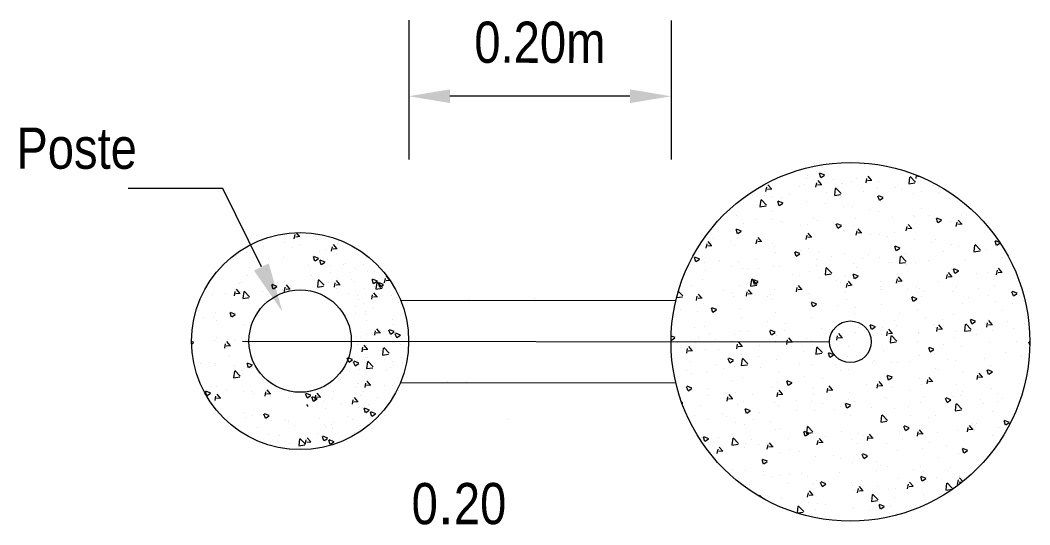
# Model space of a CAD drawing. Header units: millimetres. Extents: x 1804 to 3757, y 2643 to 7323.
# Drawn here: x 2723.9 to 2778.7, y 2768.7 to 2796.1 of the extents above; entities that cross this region are included whole.
import ezdxf

# ---------------------------------------------------------------- set-up
doc = ezdxf.new("R2010")
doc.units = ezdxf.units.MM
doc.layers.add('01', color=5, linetype='Continuous', lineweight=15)
doc.layers.add('32', color=32, linetype='Continuous')
doc.layers.add('R_ACOMETIDA', color=1, linetype='Continuous')
doc.styles.add('Cajetin', font='swissc.ttf')

msp = doc.modelspace()

# ---------------------------------------------------------------- linework, layer by layer
at = {"lineweight": 15}
for p, q in [((2744.961, 2796.092), (2744.952, 2788.523)), ((2759.199, 2796.075), (2759.19, 2788.523)), ((2756.96, 2791.964), (2747.191, 2791.964)), ((2734.871, 2786.956), (2729.737, 2786.962)), ((2736.959, 2782.696), (2734.871, 2786.956)), ((2744.514, 2780.9), (2759.453, 2780.882)), ((2744.509, 2776.431), (2759.448, 2776.413))]:
    msp.add_line(p, q, dxfattribs=at)
for points in [[(2750.69, 2785.445, 0, 0, 0), (2750.69, 2785.445, 0, 0, 0), (2750.693, 2782.976, 1.144, 0, 0), (2750.696, 2780.878, 0, 0, 0)], [(2743.361, 2771.421, 0, 0, 0), (2750.707, 2771.429, 0, 0, 0), (2750.704, 2773.898, 1.144, 0, 0), (2750.701, 2775.996, 0, 0, 0)]]:
    msp.add_lwpolyline(points, format="xyseb", dxfattribs=at)
for centre, radius in [((2739.063, 2778.672), 2.777), ((2768.924, 2778.636), 1.132)]:
    msp.add_circle(centre, radius, dxfattribs=at)
at = {"color": 8, "lineweight": 15}
for points in [[(2747.19, 2792.339), (2747.191, 2791.594), (2744.956, 2791.964)], [(2756.961, 2792.336), (2756.96, 2791.591), (2759.195, 2791.961)]]:
    msp.add_solid(points, dxfattribs=at)
at = {"color": 6, "lineweight": 15}
msp.add_solid([(2736.555, 2782.506), (2737.363, 2782.886), (2738.099, 2780.27)], dxfattribs=at)
at = {"layer": '01', "lineweight": 15}
for centre, radius in [((2768.924, 2778.636), 9.734), ((2739.063, 2778.672), 5.888)]:
    msp.add_circle(centre, radius, dxfattribs=at)
at = {"layer": '32', "lineweight": 15}
msp.add_line((2735.94, 2778.676), (2767.793, 2778.638), dxfattribs=at)
at = {"layer": 'R_ACOMETIDA', "lineweight": 15}
for p, q in [((2770.351, 2788.228), (2770.351, 2788.228)), ((2766.594, 2787.636), (2766.594, 2787.636)), ((2767.059, 2787.868), (2767.059, 2787.868)), ((2767.318, 2787.54), (2767.242, 2787.769)), ((2767.529, 2787.688), (2767.264, 2787.79)), ((2767.518, 2787.661), (2767.33, 2787.534)), ((2770.062, 2787.402), (2769.88, 2787.619)), ((2772.452, 2787.299), (2772.158, 2787.607)), ((2772.484, 2787.5), (2772.518, 2787.683)), ((2772.682, 2787.616), (2772.567, 2787.606)), ((2764.388, 2787.064), (2764.388, 2787.064)), ((2764.634, 2786.933), (2764.451, 2787.151)), ((2766.152, 2787.038), (2766.152, 2787.038)), ((2766.408, 2787.147), (2766.408, 2787.147)), ((2766.52, 2787.499), (2766.52, 2787.499)), ((2767.056, 2787.032), (2767.1, 2787.269)), ((2767.365, 2787.157), (2767.139, 2787.138)), ((2767.348, 2787.167), (2767.166, 2787.385)), ((2768.027, 2787.445), (2768.027, 2787.445)), ((2768.428, 2787.229), (2768.428, 2787.229)), ((2768.484, 2787.213), (2768.484, 2787.213)), ((2768.974, 2787.319), (2768.974, 2787.319)), ((2769.266, 2787.486), (2769.266, 2787.486)), ((2769.77, 2787.266), (2769.814, 2787.503)), ((2770.079, 2787.391), (2769.853, 2787.372)), ((2770.448, 2787.312), (2770.448, 2787.312)), ((2771.472, 2787.105), (2771.472, 2787.105)), ((2772.427, 2787.24), (2772.091, 2787.188)), ((2772.11, 2787.219), (2772.152, 2787.578)), ((2772.468, 2787.395), (2772.468, 2787.395)), ((2763.59, 2786.556), (2763.59, 2786.556)), ((2764.252, 2786.585), (2764.252, 2786.585)), ((2764.342, 2786.798), (2764.386, 2787.035)), ((2764.651, 2786.923), (2764.425, 2786.903)), ((2764.622, 2786.508), (2764.622, 2786.508)), ((2765.61, 2786.639), (2765.61, 2786.639)), ((2767.63, 2786.722), (2767.63, 2786.722)), ((2768.388, 2786.619), (2768.052, 2786.567)), ((2768.071, 2786.597), (2768.113, 2786.957)), ((2768.414, 2786.678), (2768.119, 2786.985)), ((2768.358, 2786.657), (2768.358, 2786.657)), ((2769.65, 2786.805), (2769.65, 2786.805)), ((2770.395, 2786.969), (2770.395, 2786.969)), ((2770.496, 2786.316), (2770.419, 2786.545)), ((2770.707, 2786.464), (2770.442, 2786.566)), ((2771.363, 2787.002), (2771.363, 2787.002)), ((2771.67, 2786.888), (2771.67, 2786.888)), ((2772.338, 2786.7), (2772.338, 2786.7)), ((2772.796, 2786.811), (2772.796, 2786.811)), ((2773.678, 2786.723), (2773.678, 2786.723)), ((2773.689, 2786.971), (2773.689, 2786.971)), ((2773.743, 2786.686), (2773.743, 2786.686)), ((2764.35, 2785.997), (2764.013, 2785.945)), ((2764.032, 2785.976), (2764.075, 2786.335)), ((2764.375, 2786.056), (2764.081, 2786.364)), ((2765.058, 2786.02), (2764.982, 2786.248)), ((2765.269, 2786.167), (2765.004, 2786.27)), ((2765.258, 2786.141), (2765.069, 2786.014)), ((2765.199, 2786.459), (2765.199, 2786.459)), ((2766.564, 2786.24), (2766.564, 2786.24)), ((2767.588, 2786.142), (2767.588, 2786.142)), ((2768.529, 2785.954), (2768.529, 2785.954)), ((2769.02, 2785.952), (2769.02, 2785.952)), ((2770.696, 2786.437), (2770.507, 2786.31)), ((2770.564, 2786.275), (2770.564, 2786.275)), ((2774.302, 2786.414), (2774.302, 2786.414)), ((2762.756, 2785.493), (2762.756, 2785.493)), ((2764.705, 2785.716), (2764.705, 2785.716)), ((2769.968, 2785.826), (2769.968, 2785.826)), ((2770.44, 2785.709), (2770.44, 2785.709)), ((2772.357, 2785.508), (2772.357, 2785.508)), ((2772.382, 2785.44), (2772.382, 2785.44)), ((2772.77, 2785.894), (2772.77, 2785.894)), ((2773.218, 2785.471), (2773.218, 2785.471)), ((2774.976, 2785.512), (2774.976, 2785.512)), ((2775.238, 2785.554), (2775.238, 2785.554)), ((2763.119, 2785.057), (2763.119, 2785.057)), ((2763.812, 2785.282), (2763.812, 2785.282)), ((2764.666, 2785.249), (2764.666, 2785.249)), ((2765.139, 2785.139), (2765.139, 2785.139)), ((2765.245, 2785.092), (2765.245, 2785.092)), ((2766.192, 2784.966), (2766.192, 2784.966)), ((2766.609, 2784.98), (2766.609, 2784.98)), ((2766.911, 2785.334), (2766.911, 2785.334)), ((2767.159, 2785.222), (2767.159, 2785.222)), ((2768.236, 2784.796), (2768.159, 2785.024)), ((2768.447, 2784.943), (2768.182, 2785.045)), ((2768.435, 2784.916), (2768.247, 2784.79)), ((2769.117, 2784.953), (2769.117, 2784.953)), ((2769.179, 2785.305), (2769.179, 2785.305)), ((2771.198, 2785.388), (2771.198, 2785.388)), ((2771.956, 2784.655), (2772, 2784.892)), ((2772.248, 2784.79), (2772.065, 2785.008)), ((2773.674, 2785.092), (2773.597, 2785.321)), ((2773.885, 2785.24), (2773.62, 2785.342)), ((2773.873, 2785.213), (2773.685, 2785.086)), ((2773.789, 2785.318), (2773.789, 2785.318)), ((2774.347, 2785.154), (2774.347, 2785.154)), ((2774.67, 2784.889), (2774.714, 2785.126)), ((2774.736, 2785.192), (2774.736, 2785.192)), ((2774.979, 2785.014), (2774.753, 2784.995)), ((2774.962, 2785.025), (2774.779, 2785.242)), ((2776.258, 2784.91), (2776.258, 2784.91)), ((2738.099, 2784.446), (2738.099, 2784.446)), ((2738.742, 2784.216), (2738.786, 2784.453)), ((2739.051, 2784.342), (2738.825, 2784.322)), ((2739.034, 2784.352), (2738.862, 2784.557)), ((2762.798, 2784.499), (2762.721, 2784.728)), ((2763.009, 2784.647), (2762.744, 2784.749)), ((2762.997, 2784.62), (2762.809, 2784.493)), ((2764.105, 2784.088), (2763.923, 2784.305)), ((2766.528, 2784.186), (2766.572, 2784.424)), ((2766.837, 2784.312), (2766.611, 2784.292)), ((2766.819, 2784.322), (2766.637, 2784.54)), ((2768.573, 2784.694), (2768.573, 2784.694)), ((2768.581, 2784.649), (2768.581, 2784.649)), ((2769.242, 2784.421), (2769.286, 2784.658)), ((2769.551, 2784.546), (2769.325, 2784.526)), ((2769.533, 2784.556), (2769.351, 2784.774)), ((2770.014, 2784.458), (2770.014, 2784.458)), ((2770.484, 2784.45), (2770.484, 2784.45)), ((2770.961, 2784.332), (2770.961, 2784.332)), ((2771.324, 2784.571), (2771.324, 2784.571)), ((2772.265, 2784.78), (2772.039, 2784.761)), ((2737.076, 2783.808), (2737.076, 2783.808)), ((2738.234, 2784.001), (2738.234, 2784.001)), ((2739.096, 2783.891), (2739.096, 2783.891)), ((2740.01, 2784.202), (2740.01, 2784.202)), ((2740.769, 2783.556), (2740.813, 2783.793)), ((2741.06, 2783.692), (2740.878, 2783.909)), ((2741.116, 2783.973), (2741.116, 2783.973)), ((2741.139, 2784.07), (2741.139, 2784.07)), ((2761.099, 2783.718), (2761.143, 2783.955)), ((2761.409, 2783.843), (2761.182, 2783.824)), ((2761.391, 2783.854), (2761.209, 2784.071)), ((2761.47, 2784.232), (2761.47, 2784.232)), ((2762.417, 2784.106), (2762.417, 2784.106)), ((2762.653, 2783.839), (2762.653, 2783.839)), ((2762.8, 2784.234), (2762.8, 2784.234)), ((2763.814, 2783.952), (2763.858, 2784.189)), ((2764.123, 2784.078), (2763.896, 2784.058)), ((2764.711, 2783.989), (2764.711, 2783.989)), ((2764.806, 2783.789), (2764.806, 2783.789)), ((2771.413, 2783.571), (2771.337, 2783.8)), ((2771.624, 2783.719), (2771.359, 2783.821)), ((2772.427, 2784.181), (2772.427, 2784.181)), ((2773.35, 2784.015), (2773.35, 2784.015)), ((2773.53, 2784.19), (2773.53, 2784.19)), ((2774.391, 2783.895), (2774.391, 2783.895)), ((2774.783, 2783.825), (2774.783, 2783.825)), ((2775.642, 2783.529), (2775.684, 2783.888)), ((2775.984, 2783.609), (2775.69, 2783.917)), ((2775.736, 2783.809), (2775.736, 2783.809)), ((2776.851, 2783.868), (2776.775, 2784.097)), ((2777.028, 2784.029), (2776.797, 2784.118)), ((2777.051, 2783.989), (2776.862, 2783.862)), ((2736.179, 2783.473), (2736.179, 2783.473)), ((2738.659, 2783.739), (2738.659, 2783.739)), ((2739.864, 2783.011), (2739.787, 2783.24)), ((2740.075, 2783.159), (2739.81, 2783.261)), ((2740.092, 2783.548), (2740.092, 2783.548)), ((2740.44, 2783.62), (2740.44, 2783.62)), ((2741.078, 2783.681), (2740.852, 2783.662)), ((2741.039, 2783.422), (2741.039, 2783.422)), ((2742.646, 2783.238), (2742.646, 2783.238)), ((2760.538, 2782.978), (2760.461, 2783.207)), ((2760.748, 2783.126), (2760.484, 2783.228)), ((2760.88, 2783.26), (2760.88, 2783.26)), ((2764.859, 2783.458), (2764.859, 2783.458)), ((2765.873, 2783.205), (2765.873, 2783.205)), ((2765.975, 2783.275), (2765.899, 2783.504)), ((2766.186, 2783.423), (2765.922, 2783.525)), ((2766.175, 2783.396), (2765.987, 2783.269)), ((2766.239, 2783.598), (2766.239, 2783.598)), ((2766.653, 2783.72), (2766.653, 2783.72)), ((2767.186, 2783.472), (2767.186, 2783.472)), ((2767.893, 2783.288), (2767.893, 2783.288)), ((2768.618, 2783.434), (2768.618, 2783.434)), ((2769.913, 2783.371), (2769.913, 2783.371)), ((2771.613, 2783.692), (2771.425, 2783.566)), ((2771.603, 2782.907), (2771.645, 2783.267)), ((2771.946, 2782.988), (2771.651, 2783.295)), ((2771.933, 2783.454), (2771.933, 2783.454)), ((2773.953, 2783.537), (2773.953, 2783.537)), ((2775.959, 2783.55), (2775.623, 2783.498)), ((2775.73, 2783.699), (2775.73, 2783.699)), ((2775.973, 2783.62), (2775.973, 2783.62)), ((2776.302, 2783.65), (2776.302, 2783.65)), ((2736.317, 2782.688), (2736.317, 2782.688)), ((2737.327, 2783.171), (2737.327, 2783.171)), ((2738.143, 2783.187), (2738.143, 2783.187)), ((2739.533, 2782.79), (2739.533, 2782.79)), ((2740.063, 2783.132), (2739.875, 2783.005)), ((2740.054, 2782.942), (2740.054, 2782.942)), ((2740.207, 2782.816), (2740.13, 2783.045)), ((2740.418, 2782.964), (2740.153, 2783.066)), ((2740.406, 2782.937), (2740.218, 2782.811)), ((2740.549, 2783.098), (2740.549, 2783.098)), ((2740.7, 2782.767), (2740.7, 2782.767)), ((2741.414, 2782.848), (2741.414, 2782.848)), ((2741.503, 2782.877), (2741.503, 2782.877)), ((2741.997, 2782.673), (2741.997, 2782.673)), ((2742.514, 2782.812), (2742.514, 2782.812)), ((2760.737, 2783.099), (2760.549, 2782.973)), ((2761.031, 2782.929), (2761.031, 2782.929)), ((2761.745, 2783.01), (2761.745, 2783.01)), ((2761.834, 2783.039), (2761.834, 2783.039)), ((2762.463, 2782.738), (2762.463, 2782.738)), ((2762.845, 2782.974), (2762.845, 2782.974)), ((2763.854, 2783.122), (2763.854, 2783.122)), ((2764.755, 2782.73), (2764.755, 2782.73)), ((2765.075, 2782.698), (2765.075, 2782.698)), ((2767.065, 2783.076), (2767.065, 2783.076)), ((2767.095, 2782.781), (2767.095, 2782.781)), ((2767.907, 2782.366), (2767.613, 2782.674)), ((2769.115, 2782.864), (2769.115, 2782.864)), ((2769.271, 2782.695), (2769.271, 2782.695)), ((2769.575, 2783.155), (2769.575, 2783.155)), ((2770.529, 2783.19), (2770.529, 2783.19)), ((2771.008, 2782.965), (2771.008, 2782.965)), ((2771.135, 2782.947), (2771.135, 2782.947)), ((2771.92, 2782.929), (2771.584, 2782.877)), ((2771.955, 2782.839), (2771.955, 2782.839)), ((2772.471, 2782.921), (2772.471, 2782.921)), ((2773.154, 2783.03), (2773.154, 2783.03)), ((2775.174, 2783.112), (2775.174, 2783.112)), ((2777.194, 2783.195), (2777.194, 2783.195)), ((2736.223, 2782.213), (2736.223, 2782.213)), ((2737.264, 2782.563), (2737.264, 2782.563)), ((2739.653, 2782.245), (2739.653, 2782.245)), ((2740.704, 2782.37), (2740.704, 2782.37)), ((2741.739, 2782.409), (2741.739, 2782.409)), ((2742.132, 2782.576), (2742.132, 2782.576)), ((2742.724, 2782.453), (2742.724, 2782.453)), ((2743.08, 2782.451), (2743.08, 2782.451)), ((2743.933, 2781.975), (2743.751, 2782.193)), ((2761.035, 2782.532), (2761.035, 2782.532)), ((2763.055, 2782.615), (2763.055, 2782.615)), ((2763.41, 2782.613), (2763.41, 2782.613)), ((2763.951, 2782.628), (2763.951, 2782.628)), ((2765.8, 2782.295), (2765.8, 2782.295)), ((2766.157, 2782.247), (2766.157, 2782.247)), ((2766.698, 2782.461), (2766.698, 2782.461)), ((2767.882, 2782.307), (2767.545, 2782.255)), ((2767.564, 2782.286), (2767.607, 2782.645)), ((2768.662, 2782.175), (2768.662, 2782.175)), ((2769.153, 2782.051), (2769.077, 2782.28)), ((2769.364, 2782.199), (2769.099, 2782.301)), ((2769.353, 2782.172), (2769.164, 2782.045)), ((2771.477, 2782.314), (2771.477, 2782.314)), ((2771.719, 2781.945), (2771.537, 2782.163)), ((2774.142, 2782.044), (2774.186, 2782.281)), ((2774.451, 2782.169), (2774.225, 2782.149)), ((2774.433, 2782.179), (2774.251, 2782.397)), ((2774.344, 2782.521), (2774.344, 2782.521)), ((2774.436, 2782.635), (2774.436, 2782.635)), ((2774.591, 2782.347), (2774.514, 2782.576)), ((2774.802, 2782.495), (2774.537, 2782.597)), ((2774.79, 2782.468), (2774.602, 2782.341)), ((2775.777, 2782.331), (2775.777, 2782.331)), ((2776.347, 2782.391), (2776.347, 2782.391)), ((2776.724, 2782.205), (2776.724, 2782.205)), ((2776.856, 2782.278), (2776.9, 2782.515)), ((2777.165, 2782.403), (2776.939, 2782.384)), ((2777.147, 2782.413), (2776.965, 2782.631)), ((2735.791, 2781.79), (2735.791, 2781.79)), ((2735.88, 2781.849), (2735.88, 2781.849)), ((2737.603, 2781.491), (2737.527, 2781.719)), ((2737.814, 2781.638), (2737.549, 2781.74)), ((2737.803, 2781.612), (2737.615, 2781.485)), ((2737.811, 2781.873), (2737.811, 2781.873)), ((2738.188, 2781.927), (2738.188, 2781.927)), ((2738.214, 2781.371), (2738.258, 2781.608)), ((2738.505, 2781.507), (2738.323, 2781.724)), ((2739.831, 2781.956), (2739.831, 2781.956)), ((2740.334, 2781.642), (2739.997, 2781.59)), ((2740.016, 2781.621), (2740.059, 2781.98)), ((2740.359, 2781.701), (2740.064, 2782.009)), ((2740.099, 2781.682), (2740.099, 2781.682)), ((2740.593, 2781.839), (2740.593, 2781.839)), ((2740.928, 2781.605), (2740.972, 2781.842)), ((2741.237, 2781.731), (2741.011, 2781.711)), ((2741.219, 2781.741), (2741.037, 2781.958)), ((2741.086, 2782.055), (2741.086, 2782.055)), ((2741.85, 2782.039), (2741.85, 2782.039)), ((2742.033, 2781.929), (2742.033, 2781.929)), ((2743.041, 2781.787), (2742.965, 2782.016)), ((2743.252, 2781.935), (2742.987, 2782.037)), ((2743.241, 2781.908), (2743.052, 2781.781)), ((2743.072, 2781.615), (2743.072, 2781.615)), ((2743.195, 2781.503), (2743.237, 2781.862)), ((2743.537, 2781.583), (2743.243, 2781.891)), ((2743.384, 2781.592), (2743.308, 2781.821)), ((2743.595, 2781.74), (2743.33, 2781.842)), ((2743.584, 2781.713), (2743.396, 2781.586)), ((2743.642, 2781.839), (2743.686, 2782.076)), ((2743.945, 2781.964), (2743.725, 2781.945)), ((2760.299, 2781.687), (2760.299, 2781.687)), ((2760.924, 2782.001), (2760.924, 2782.001)), ((2762.889, 2781.714), (2762.889, 2781.714)), ((2763.843, 2781.686), (2763.506, 2781.634)), ((2763.526, 2781.664), (2763.568, 2782.024)), ((2763.868, 2781.745), (2763.574, 2782.053)), ((2763.715, 2781.754), (2763.639, 2781.983)), ((2763.926, 2781.902), (2763.661, 2782.004)), ((2763.915, 2781.875), (2763.726, 2781.748)), ((2765.999, 2781.341), (2766.043, 2781.578)), ((2766.291, 2781.477), (2766.109, 2781.694)), ((2767.232, 2782.105), (2767.232, 2782.105)), ((2768.179, 2781.979), (2768.179, 2781.979)), ((2768.363, 2781.865), (2768.363, 2781.865)), ((2768.713, 2781.575), (2768.757, 2781.812)), ((2769.022, 2781.701), (2768.796, 2781.681)), ((2769.005, 2781.711), (2768.823, 2781.928)), ((2770.568, 2781.662), (2770.568, 2781.662)), ((2770.573, 2781.93), (2770.573, 2781.93)), ((2771.427, 2781.809), (2771.472, 2782.047)), ((2771.737, 2781.935), (2771.51, 2781.915)), ((2772.516, 2781.662), (2772.516, 2781.662)), ((2773.683, 2781.932), (2773.683, 2781.932)), ((2774.703, 2781.613), (2774.703, 2781.613)), ((2776.723, 2781.696), (2776.723, 2781.696)), ((2734.325, 2781.222), (2734.325, 2781.222)), ((2734.993, 2781.283), (2734.993, 2781.283)), ((2735.5, 2781.137), (2735.544, 2781.374)), ((2735.809, 2781.262), (2735.582, 2781.243)), ((2735.791, 2781.272), (2735.609, 2781.49)), ((2735.878, 2781.385), (2735.878, 2781.385)), ((2736.295, 2781.02), (2735.958, 2780.969)), ((2735.978, 2780.999), (2736.02, 2781.359)), ((2736.32, 2781.08), (2736.026, 2781.387)), ((2737.012, 2781.366), (2737.012, 2781.366)), ((2737.31, 2781.195), (2737.31, 2781.195)), ((2738.086, 2781.468), (2738.086, 2781.468)), ((2738.523, 2781.496), (2738.297, 2781.477)), ((2739.032, 2781.449), (2739.032, 2781.449)), ((2739.968, 2781.525), (2739.968, 2781.525)), ((2741.052, 2781.532), (2741.052, 2781.532)), ((2741.693, 2781.273), (2741.693, 2781.273)), ((2742.041, 2781.414), (2742.041, 2781.414)), ((2742.174, 2781.144), (2742.174, 2781.144)), ((2742.558, 2781.553), (2742.558, 2781.553)), ((2742.954, 2780.945), (2742.998, 2781.182)), ((2743.263, 2781.07), (2743.037, 2781.051)), ((2743.246, 2781.08), (2743.064, 2781.298)), ((2743.126, 2781.083), (2743.126, 2781.083)), ((2743.512, 2781.524), (2743.175, 2781.472)), ((2744.006, 2781.128), (2744.006, 2781.128)), ((2744.273, 2781.036), (2744.273, 2781.036)), ((2744.469, 2781.308), (2744.469, 2781.308)), ((2759.804, 2781.064), (2759.486, 2781.015)), ((2759.829, 2781.124), (2759.585, 2781.379)), ((2760.564, 2781.032), (2760.564, 2781.032)), ((2760.571, 2780.873), (2760.615, 2781.11)), ((2760.863, 2781.008), (2760.681, 2781.226)), ((2762.024, 2781.435), (2762.024, 2781.435)), ((2762.505, 2781.306), (2762.505, 2781.306)), ((2762.584, 2781.115), (2762.584, 2781.115)), ((2763.285, 2781.107), (2763.329, 2781.344)), ((2763.594, 2781.232), (2763.368, 2781.213)), ((2763.577, 2781.242), (2763.395, 2781.46)), ((2763.457, 2781.245), (2763.457, 2781.245)), ((2764.404, 2781.119), (2764.404, 2781.119)), ((2764.604, 2781.198), (2764.604, 2781.198)), ((2764.8, 2781.47), (2764.8, 2781.47)), ((2766.308, 2781.466), (2766.082, 2781.447)), ((2766.624, 2781.281), (2766.624, 2781.281)), ((2766.742, 2781.201), (2766.742, 2781.201)), ((2768.644, 2781.364), (2768.644, 2781.364)), ((2770.569, 2781.484), (2770.569, 2781.484)), ((2770.664, 2781.447), (2770.664, 2781.447)), ((2772.001, 2781.471), (2772.001, 2781.471)), ((2772.331, 2780.827), (2772.254, 2781.055)), ((2772.542, 2780.974), (2772.277, 2781.076)), ((2772.683, 2781.53), (2772.683, 2781.53)), ((2772.776, 2781.103), (2772.776, 2781.103)), ((2772.948, 2781.345), (2772.948, 2781.345)), ((2774.48, 2781.376), (2774.48, 2781.376)), ((2775.337, 2781.028), (2775.337, 2781.028)), ((2775.889, 2781.551), (2775.889, 2781.551)), ((2776.391, 2781.131), (2776.391, 2781.131)), ((2777.768, 2781.123), (2777.692, 2781.352)), ((2777.979, 2781.271), (2777.715, 2781.373)), ((2777.968, 2781.244), (2777.78, 2781.117)), ((2778.095, 2781.169), (2778.095, 2781.169)), ((2736.268, 2780.953), (2736.268, 2780.953)), ((2742.079, 2780.561), (2742.079, 2780.561)), ((2742.253, 2780.953), (2742.253, 2780.953)), ((2742.498, 2780.705), (2742.498, 2780.705)), ((2744.073, 2780.957), (2744.073, 2780.957)), ((2744.38, 2780.762), (2744.38, 2780.762)), ((2748.189, 2780.946), (2748.189, 2780.946)), ((2750.751, 2780.871), (2750.751, 2780.871)), ((2751.805, 2780.974), (2751.805, 2780.974)), ((2760.88, 2780.998), (2760.654, 2780.978)), ((2760.969, 2780.741), (2760.969, 2780.741)), ((2761.455, 2780.234), (2761.378, 2780.462)), ((2761.666, 2780.381), (2761.401, 2780.483)), ((2764.711, 2780.924), (2764.711, 2780.924)), ((2766.793, 2780.802), (2766.793, 2780.802)), ((2766.893, 2780.53), (2766.816, 2780.759)), ((2767.104, 2780.678), (2766.839, 2780.78)), ((2767.092, 2780.651), (2766.904, 2780.524)), ((2766.917, 2780.543), (2766.917, 2780.543)), ((2768.226, 2780.611), (2768.226, 2780.611)), ((2768.707, 2780.915), (2768.707, 2780.915)), ((2769.173, 2780.486), (2769.173, 2780.486)), ((2770.618, 2780.671), (2770.618, 2780.671)), ((2772.53, 2780.948), (2772.342, 2780.821)), ((2774.982, 2780.721), (2774.982, 2780.721)), ((2776.77, 2780.838), (2776.77, 2780.838)), ((2777.717, 2780.712), (2777.717, 2780.712)), ((2778.334, 2780.862), (2778.334, 2780.862)), ((2733.535, 2780.335), (2733.535, 2780.335)), ((2733.827, 2779.973), (2733.827, 2779.973)), ((2734.37, 2779.963), (2734.37, 2779.963)), ((2734.482, 2780.209), (2734.482, 2780.209)), ((2735.343, 2779.97), (2735.267, 2780.199)), ((2735.554, 2780.118), (2735.289, 2780.22)), ((2735.543, 2780.091), (2735.354, 2779.964)), ((2742.086, 2780.154), (2742.086, 2780.154)), ((2742.601, 2780.115), (2742.601, 2780.115)), ((2742.603, 2780.293), (2742.603, 2780.293)), ((2743.026, 2780.435), (2743.026, 2780.435)), ((2744.514, 2780.048), (2744.514, 2780.048)), ((2744.621, 2780.198), (2744.621, 2780.198)), ((2744.704, 2780.323), (2744.704, 2780.323)), ((2759.682, 2780.385), (2759.682, 2780.385)), ((2760.629, 2780.259), (2760.629, 2780.259)), ((2761.654, 2780.354), (2761.466, 2780.228)), ((2762.934, 2780.455), (2762.934, 2780.455)), ((2763.018, 2779.942), (2763.018, 2779.942)), ((2764.844, 2780.21), (2764.844, 2780.21)), ((2766.787, 2779.942), (2766.787, 2779.942)), ((2769.123, 2780.162), (2769.123, 2780.162)), ((2771.562, 2780.168), (2771.562, 2780.168)), ((2772.56, 2780.402), (2772.56, 2780.402)), ((2772.995, 2779.978), (2772.995, 2779.978)), ((2774.525, 2780.116), (2774.525, 2780.116)), ((2777.188, 2780.34), (2777.188, 2780.34)), ((2734.521, 2779.783), (2734.521, 2779.783)), ((2736.034, 2779.591), (2736.034, 2779.591)), ((2736.312, 2779.694), (2736.312, 2779.694)), ((2736.541, 2779.866), (2736.541, 2779.866)), ((2742.687, 2779.78), (2742.687, 2779.78)), ((2744.05, 2779.868), (2744.05, 2779.868)), ((2744.12, 2779.59), (2744.12, 2779.59)), ((2760.452, 2779.429), (2760.452, 2779.429)), ((2761.013, 2779.481), (2761.013, 2779.481)), ((2764.45, 2779.752), (2764.45, 2779.752)), ((2765.397, 2779.626), (2765.397, 2779.626)), ((2768.751, 2779.656), (2768.751, 2779.656)), ((2769.378, 2779.43), (2769.378, 2779.43)), ((2770.07, 2779.306), (2769.994, 2779.535)), ((2770.281, 2779.454), (2770.016, 2779.556)), ((2770.27, 2779.427), (2770.082, 2779.3)), ((2770.662, 2779.411), (2770.662, 2779.411)), ((2771.329, 2779.78), (2771.329, 2779.78)), ((2771.398, 2779.513), (2771.398, 2779.513)), ((2773.418, 2779.595), (2773.418, 2779.595)), ((2773.535, 2779.399), (2773.535, 2779.399)), ((2773.613, 2779.198), (2773.657, 2779.435)), ((2773.905, 2779.334), (2773.723, 2779.551)), ((2773.942, 2779.852), (2773.942, 2779.852)), ((2775.135, 2779.217), (2775.177, 2779.577)), ((2775.478, 2779.298), (2775.183, 2779.606)), ((2775.508, 2779.603), (2775.432, 2779.831)), ((2775.438, 2779.678), (2775.438, 2779.678)), ((2775.719, 2779.75), (2775.454, 2779.852)), ((2775.708, 2779.723), (2775.519, 2779.597)), ((2776.327, 2779.432), (2776.371, 2779.67)), ((2776.331, 2779.534), (2776.331, 2779.534)), ((2776.636, 2779.558), (2776.41, 2779.538)), ((2776.436, 2779.871), (2776.436, 2779.871)), ((2776.619, 2779.568), (2776.437, 2779.786)), ((2777.458, 2779.761), (2777.458, 2779.761)), ((2778.378, 2779.603), (2778.378, 2779.603)), ((2734.528, 2778.842), (2734.528, 2778.842)), ((2742.13, 2778.895), (2742.13, 2778.895)), ((2742.327, 2778.886), (2742.327, 2778.886)), ((2742.647, 2779.033), (2742.647, 2779.033)), ((2742.988, 2779.019), (2742.988, 2779.019)), ((2743.073, 2779.068), (2743.073, 2779.068)), ((2743.113, 2778.994), (2743.158, 2779.231)), ((2743.423, 2779.119), (2743.196, 2779.1)), ((2743.405, 2779.13), (2743.223, 2779.347)), ((2743.959, 2779.042), (2743.882, 2779.271)), ((2744.169, 2779.19), (2743.905, 2779.292)), ((2744.158, 2779.163), (2743.97, 2779.037)), ((2744.02, 2778.942), (2744.02, 2778.942)), ((2744.302, 2778.848), (2744.225, 2779.076)), ((2744.513, 2778.995), (2744.248, 2779.097)), ((2744.501, 2778.968), (2744.313, 2778.842)), ((2759.405, 2778.861), (2759.195, 2778.942)), ((2759.394, 2778.834), (2759.206, 2778.707)), ((2759.242, 2779.082), (2759.242, 2779.082)), ((2759.279, 2779.015), (2759.279, 2779.015)), ((2760.675, 2778.892), (2760.675, 2778.892)), ((2761.299, 2779.098), (2761.299, 2779.098)), ((2762.658, 2779.048), (2762.658, 2779.048)), ((2762.978, 2779.195), (2762.978, 2779.195)), ((2763.319, 2779.181), (2763.319, 2779.181)), ((2764.632, 2779.01), (2764.556, 2779.238)), ((2764.843, 2779.157), (2764.579, 2779.259)), ((2764.832, 2779.13), (2764.644, 2779.004)), ((2764.889, 2778.951), (2764.889, 2778.951)), ((2765.338, 2779.264), (2765.338, 2779.264)), ((2765.763, 2778.631), (2765.58, 2778.849)), ((2766.56, 2778.839), (2766.56, 2778.839)), ((2767.358, 2779.347), (2767.358, 2779.347)), ((2767.787, 2779.308), (2767.787, 2779.308)), ((2768.185, 2778.73), (2768.229, 2778.967)), ((2768.494, 2778.855), (2768.268, 2778.836)), ((2768.477, 2778.865), (2768.294, 2779.083)), ((2768.58, 2778.922), (2768.58, 2778.922)), ((2769.219, 2779.118), (2769.219, 2779.118)), ((2770.166, 2778.992), (2770.166, 2778.992)), ((2770.6, 2779.005), (2770.6, 2779.005)), ((2770.899, 2778.964), (2770.943, 2779.201)), ((2771.208, 2779.089), (2770.982, 2779.07)), ((2771.191, 2779.1), (2771.009, 2779.317)), ((2771.096, 2778.596), (2771.139, 2778.955)), ((2771.439, 2778.677), (2771.145, 2778.984)), ((2772.605, 2779.142), (2772.605, 2779.142)), ((2772.62, 2779.088), (2772.62, 2779.088)), ((2773.922, 2779.324), (2773.696, 2779.304)), ((2774.569, 2778.856), (2774.569, 2778.856)), ((2774.639, 2779.171), (2774.639, 2779.171)), ((2775.452, 2779.239), (2775.116, 2779.187)), ((2775.741, 2779.017), (2775.741, 2779.017)), ((2776.659, 2779.254), (2776.659, 2779.254)), ((2777.764, 2779.344), (2777.764, 2779.344)), ((2733.294, 2778.597), (2733.175, 2778.643)), ((2733.282, 2778.57), (2733.177, 2778.5)), ((2734.414, 2778.703), (2734.414, 2778.703)), ((2734.971, 2778.291), (2735.015, 2778.528)), ((2735.28, 2778.417), (2735.054, 2778.397)), ((2735.263, 2778.427), (2735.08, 2778.645)), ((2735.126, 2778.762), (2735.126, 2778.762)), ((2735.475, 2778.716), (2735.475, 2778.716)), ((2742.189, 2778.512), (2742.189, 2778.512)), ((2742.426, 2778.099), (2742.47, 2778.337)), ((2742.718, 2778.235), (2742.535, 2778.453)), ((2742.652, 2778.447), (2742.652, 2778.447)), ((2743.548, 2777.931), (2743.591, 2778.29)), ((2743.891, 2778.011), (2743.596, 2778.319)), ((2743.68, 2778.286), (2743.68, 2778.286)), ((2744.095, 2778.608), (2744.095, 2778.608)), ((2744.209, 2778.595), (2744.209, 2778.595)), ((2744.533, 2778.505), (2744.533, 2778.505)), ((2744.558, 2778.789), (2744.558, 2778.789)), ((2746.229, 2778.677), (2746.229, 2778.677)), ((2759.195, 2778.713), (2759.191, 2778.724)), ((2759.544, 2778.6), (2759.544, 2778.6)), ((2760.334, 2778.163), (2760.152, 2778.381)), ((2760.5, 2778.591), (2760.5, 2778.591)), ((2761.622, 2778.766), (2761.622, 2778.766)), ((2762.52, 2778.674), (2762.52, 2778.674)), ((2762.757, 2778.261), (2762.801, 2778.499)), ((2763.066, 2778.387), (2762.84, 2778.367)), ((2763.048, 2778.397), (2762.866, 2778.615)), ((2764.011, 2778.448), (2764.011, 2778.448)), ((2764.54, 2778.757), (2764.54, 2778.757)), ((2764.864, 2778.667), (2764.864, 2778.667)), ((2765.471, 2778.496), (2765.515, 2778.733)), ((2765.78, 2778.621), (2765.554, 2778.602)), ((2766.831, 2778.682), (2766.831, 2778.682)), ((2767.058, 2777.975), (2767.1, 2778.334)), ((2767.07, 2778.285), (2767.07, 2778.285)), ((2767.4, 2778.055), (2767.106, 2778.363)), ((2768.796, 2778.396), (2768.796, 2778.396)), ((2771.414, 2778.617), (2771.077, 2778.566)), ((2772.556, 2778.675), (2772.556, 2778.675)), ((2773.248, 2778.082), (2773.171, 2778.311)), ((2773.459, 2778.23), (2773.194, 2778.332)), ((2773.988, 2778.484), (2773.988, 2778.484)), ((2774.935, 2778.358), (2774.935, 2778.358)), ((2776.48, 2778.612), (2776.48, 2778.612)), ((2777.947, 2778.636), (2777.947, 2778.636)), ((2778.423, 2778.343), (2778.423, 2778.343)), ((2778.657, 2778.465), (2778.609, 2778.607)), ((2778.659, 2778.618), (2778.632, 2778.628)), ((2735.256, 2777.849), (2735.256, 2777.849)), ((2741.698, 2777.522), (2741.622, 2777.751)), ((2741.909, 2777.67), (2741.644, 2777.772)), ((2742.735, 2778.225), (2742.509, 2778.205)), ((2742.634, 2777.765), (2742.634, 2777.765)), ((2742.692, 2777.774), (2742.692, 2777.774)), ((2743.335, 2778.181), (2743.335, 2778.181)), ((2743.866, 2777.952), (2743.529, 2777.9)), ((2744.557, 2777.756), (2744.557, 2777.756)), ((2744.858, 2778.066), (2744.858, 2778.066)), ((2760.043, 2778.027), (2760.087, 2778.264)), ((2760.352, 2778.153), (2760.126, 2778.133)), ((2761.058, 2778.222), (2761.058, 2778.222)), ((2761.751, 2778.218), (2761.751, 2778.218)), ((2762.583, 2777.637), (2762.318, 2777.739)), ((2763.023, 2777.936), (2763.023, 2777.936)), ((2763.361, 2777.434), (2763.067, 2777.741)), ((2763.957, 2777.837), (2763.957, 2777.837)), ((2765.444, 2778.258), (2765.444, 2778.258)), ((2766.391, 2778.132), (2766.391, 2778.132)), ((2767.375, 2777.996), (2767.038, 2777.944)), ((2767.81, 2777.785), (2767.734, 2778.014)), ((2768.021, 2777.933), (2767.756, 2778.035)), ((2768.01, 2777.906), (2767.821, 2777.78)), ((2768.78, 2777.815), (2768.78, 2777.815)), ((2769.276, 2777.904), (2769.276, 2777.904)), ((2770.707, 2778.152), (2770.707, 2778.152)), ((2772.649, 2777.883), (2772.649, 2777.883)), ((2773.448, 2778.203), (2773.259, 2778.076)), ((2776.188, 2777.754), (2776.188, 2777.754)), ((2777.325, 2778.041), (2777.325, 2778.041)), ((2778.208, 2777.837), (2778.208, 2777.837)), ((2733.679, 2777.439), (2733.679, 2777.439)), ((2734.089, 2777.538), (2734.089, 2777.538)), ((2734.458, 2777.342), (2734.458, 2777.342)), ((2734.459, 2777.443), (2734.459, 2777.443)), ((2735.522, 2777.348), (2735.522, 2777.348)), ((2736.26, 2777.225), (2736.184, 2777.454)), ((2736.471, 2777.373), (2736.206, 2777.475)), ((2736.46, 2777.346), (2736.272, 2777.219)), ((2736.401, 2777.175), (2736.401, 2777.175)), ((2736.469, 2777.222), (2736.469, 2777.222)), ((2736.477, 2777.425), (2736.477, 2777.425)), ((2741.898, 2777.643), (2741.71, 2777.516)), ((2741.744, 2777.617), (2741.744, 2777.617)), ((2742.041, 2777.327), (2741.965, 2777.556)), ((2742.252, 2777.475), (2741.987, 2777.577)), ((2742.241, 2777.448), (2742.053, 2777.321)), ((2742.175, 2777.635), (2742.175, 2777.635)), ((2742.537, 2777.673), (2742.537, 2777.673)), ((2743.005, 2777.212), (2742.669, 2777.161)), ((2742.688, 2777.191), (2742.73, 2777.55)), ((2743.031, 2777.272), (2742.736, 2777.579)), ((2743.626, 2777.675), (2743.626, 2777.675)), ((2743.95, 2777.236), (2743.95, 2777.236)), ((2744.066, 2777.574), (2744.066, 2777.574)), ((2744.139, 2777.349), (2744.139, 2777.349)), ((2744.603, 2777.529), (2744.603, 2777.529)), ((2760.236, 2777.589), (2760.236, 2777.589)), ((2761.669, 2777.398), (2761.669, 2777.398)), ((2762.372, 2777.489), (2762.296, 2777.718)), ((2762.572, 2777.61), (2762.383, 2777.483)), ((2762.616, 2777.272), (2762.616, 2777.272)), ((2763.336, 2777.374), (2762.999, 2777.323)), ((2763.019, 2777.353), (2763.061, 2777.712)), ((2764.069, 2777.257), (2764.069, 2777.257)), ((2764.933, 2777.691), (2764.933, 2777.691)), ((2766.089, 2777.34), (2766.089, 2777.34)), ((2766.163, 2777.456), (2766.163, 2777.456)), ((2766.876, 2777.422), (2766.876, 2777.422)), ((2768.109, 2777.423), (2768.109, 2777.423)), ((2770.129, 2777.506), (2770.129, 2777.506)), ((2770.213, 2777.624), (2770.213, 2777.624)), ((2771.16, 2777.499), (2771.16, 2777.499)), ((2771.482, 2777.523), (2771.482, 2777.523)), ((2772.148, 2777.588), (2772.148, 2777.588)), ((2773.549, 2777.181), (2773.549, 2777.181)), ((2774.168, 2777.671), (2774.168, 2777.671)), ((2774.614, 2777.597), (2774.614, 2777.597)), ((2776.525, 2777.352), (2776.525, 2777.352)), ((2735.788, 2776.709), (2735.451, 2776.657)), ((2735.471, 2776.688), (2735.513, 2777.047)), ((2735.813, 2776.768), (2735.519, 2777.076)), ((2735.885, 2777.058), (2735.885, 2777.058)), ((2741.718, 2777.012), (2741.718, 2777.012)), ((2742.285, 2777.11), (2742.285, 2777.11)), ((2743.738, 2777.095), (2743.738, 2777.095)), ((2760.029, 2777.091), (2760.029, 2777.091)), ((2760.304, 2776.896), (2760.304, 2776.896)), ((2761.102, 2776.962), (2761.102, 2776.962)), ((2762.049, 2777.174), (2762.049, 2777.174)), ((2763.067, 2776.676), (2763.067, 2776.676)), ((2765.005, 2776.955), (2765.005, 2776.955)), ((2766.438, 2776.765), (2766.438, 2776.765)), ((2767.385, 2776.639), (2767.385, 2776.639)), ((2768.369, 2777.074), (2768.369, 2777.074)), ((2768.841, 2777.136), (2768.841, 2777.136)), ((2770.575, 2776.693), (2770.575, 2776.693)), ((2770.751, 2776.892), (2770.751, 2776.892)), ((2770.988, 2776.561), (2770.911, 2776.79)), ((2771.199, 2776.709), (2770.934, 2776.811)), ((2771.187, 2776.682), (2770.999, 2776.555)), ((2773.376, 2776.488), (2773.194, 2776.706)), ((2773.689, 2777.141), (2773.689, 2777.141)), ((2774.982, 2776.991), (2774.982, 2776.991)), ((2775.799, 2776.587), (2775.843, 2776.824)), ((2776.108, 2776.712), (2775.882, 2776.693)), ((2775.895, 2776.76), (2775.895, 2776.76)), ((2776.091, 2776.723), (2775.908, 2776.94)), ((2775.929, 2776.865), (2775.929, 2776.865)), ((2776.426, 2776.858), (2776.349, 2777.087)), ((2776.636, 2777.006), (2776.372, 2777.108)), ((2776.625, 2776.979), (2776.437, 2776.852)), ((2778.467, 2777.084), (2778.467, 2777.084)), ((2734.503, 2776.184), (2734.503, 2776.184)), ((2740.046, 2776.091), (2740.046, 2776.091)), ((2741.238, 2776.589), (2741.238, 2776.589)), ((2742.066, 2776.174), (2742.066, 2776.174)), ((2742.179, 2776.353), (2742.179, 2776.353)), ((2742.219, 2776.375), (2742.219, 2776.375)), ((2742.585, 2776.149), (2742.629, 2776.386)), ((2742.894, 2776.274), (2742.668, 2776.255)), ((2742.877, 2776.284), (2742.694, 2776.502)), ((2742.736, 2776.514), (2742.736, 2776.514)), ((2743.627, 2776.271), (2743.627, 2776.271)), ((2744.086, 2776.257), (2744.086, 2776.257)), ((2744.184, 2776.089), (2744.184, 2776.089)), ((2747.054, 2776.477), (2747.054, 2776.477)), ((2748.108, 2776.466), (2748.108, 2776.466)), ((2753.732, 2776.391), (2753.732, 2776.391)), ((2760.112, 2775.968), (2760.035, 2776.197)), ((2760.323, 2776.116), (2760.058, 2776.218)), ((2760.312, 2776.089), (2760.123, 2775.962)), ((2761.229, 2776.095), (2761.229, 2776.095)), ((2762.51, 2776.515), (2762.51, 2776.515)), ((2764.716, 2776.133), (2764.716, 2776.133)), ((2764.978, 2776.432), (2764.978, 2776.432)), ((2765.55, 2776.265), (2765.473, 2776.493)), ((2765.761, 2776.413), (2765.496, 2776.515)), ((2765.749, 2776.386), (2765.561, 2776.259)), ((2766.92, 2776.163), (2766.92, 2776.163)), ((2767.657, 2775.885), (2767.701, 2776.122)), ((2767.948, 2776.02), (2767.766, 2776.238)), ((2769.774, 2776.321), (2769.774, 2776.321)), ((2770.371, 2776.119), (2770.415, 2776.356)), ((2770.68, 2776.244), (2770.454, 2776.225)), ((2770.662, 2776.254), (2770.48, 2776.472)), ((2771.207, 2776.131), (2771.207, 2776.131)), ((2772.694, 2776.623), (2772.694, 2776.623)), ((2772.781, 2776.311), (2772.781, 2776.311)), ((2773.085, 2776.353), (2773.129, 2776.59)), ((2773.394, 2776.478), (2773.168, 2776.459)), ((2774.658, 2776.337), (2774.658, 2776.337)), ((2776.569, 2776.093), (2776.569, 2776.093)), ((2778.101, 2776.378), (2778.101, 2776.378)), ((2778.318, 2776.547), (2778.318, 2776.547)), ((2734, 2775.705), (2733.924, 2775.933)), ((2734.211, 2775.852), (2733.946, 2775.954)), ((2733.987, 2775.842), (2733.987, 2775.842)), ((2734.2, 2775.825), (2734.011, 2775.699)), ((2734.443, 2775.446), (2734.487, 2775.683)), ((2734.752, 2775.572), (2734.526, 2775.552)), ((2734.734, 2775.582), (2734.552, 2775.799)), ((2735.083, 2776.045), (2735.083, 2776.045)), ((2736.006, 2775.925), (2736.006, 2775.925)), ((2736.446, 2775.915), (2736.446, 2775.915)), ((2736.516, 2775.855), (2736.516, 2775.855)), ((2737.157, 2775.68), (2737.201, 2775.917)), ((2737.466, 2775.806), (2737.24, 2775.786)), ((2737.448, 2775.816), (2737.266, 2776.034)), ((2737.463, 2775.729), (2737.463, 2775.729)), ((2738.026, 2776.008), (2738.026, 2776.008)), ((2738.41, 2775.629), (2738.41, 2775.629)), ((2739.438, 2775.588), (2739.362, 2775.816)), ((2739.649, 2775.735), (2739.384, 2775.837)), ((2739.638, 2775.709), (2739.449, 2775.582)), ((2739.781, 2775.393), (2739.705, 2775.622)), ((2739.992, 2775.541), (2739.727, 2775.643)), ((2739.871, 2775.501), (2739.915, 2775.738)), ((2740.18, 2775.626), (2739.954, 2775.607)), ((2740.162, 2775.637), (2739.98, 2775.854)), ((2740.816, 2775.541), (2740.816, 2775.541)), ((2740.899, 2775.933), (2740.899, 2775.933)), ((2742.189, 2775.39), (2742.007, 2775.607)), ((2742.331, 2775.743), (2742.331, 2775.743)), ((2742.504, 2775.914), (2742.504, 2775.914)), ((2743.278, 2775.617), (2743.278, 2775.617)), ((2744.385, 2775.971), (2744.385, 2775.971)), ((2761.147, 2775.703), (2761.147, 2775.703)), ((2762.228, 2775.416), (2762.273, 2775.653)), ((2762.538, 2775.541), (2762.311, 2775.522)), ((2762.52, 2775.552), (2762.338, 2775.769)), ((2762.662, 2775.905), (2762.662, 2775.905)), ((2763.609, 2775.779), (2763.609, 2775.779)), ((2764.943, 2775.65), (2764.987, 2775.887)), ((2765.252, 2775.776), (2765.025, 2775.756)), ((2765.234, 2775.786), (2765.052, 2776.004)), ((2766.922, 2775.752), (2766.922, 2775.752)), ((2767.966, 2776.01), (2767.74, 2775.99)), ((2768.885, 2775.877), (2768.885, 2775.877)), ((2770.796, 2775.632), (2770.796, 2775.632)), ((2770.863, 2775.571), (2770.863, 2775.571)), ((2772.154, 2776.005), (2772.154, 2776.005)), ((2772.883, 2775.654), (2772.883, 2775.654)), ((2774.165, 2775.337), (2774.089, 2775.566)), ((2774.376, 2775.485), (2774.111, 2775.587)), ((2774.543, 2775.688), (2774.543, 2775.688)), ((2774.903, 2775.737), (2774.903, 2775.737)), ((2774.987, 2775.93), (2774.987, 2775.93)), ((2776.923, 2775.82), (2776.923, 2775.82)), ((2777.193, 2775.549), (2777.193, 2775.549)), ((2739.475, 2775.156), (2739.419, 2775.223)), ((2739.493, 2775.145), (2739.448, 2775.141)), ((2739.981, 2775.514), (2739.792, 2775.387)), ((2739.852, 2775.411), (2739.852, 2775.411)), ((2740.321, 2775.384), (2740.321, 2775.384)), ((2740.433, 2774.995), (2740.433, 2774.995)), ((2741.285, 2775.221), (2741.285, 2775.221)), ((2741.898, 2775.254), (2741.942, 2775.491)), ((2742.207, 2775.379), (2741.981, 2775.36)), ((2742.232, 2775.095), (2742.232, 2775.095)), ((2742.264, 2775.116), (2742.264, 2775.116)), ((2742.453, 2775.078), (2742.453, 2775.078)), ((2742.616, 2774.777), (2742.539, 2775.006)), ((2742.826, 2774.925), (2742.562, 2775.027)), ((2742.781, 2775.255), (2742.781, 2775.255)), ((2759.806, 2775.318), (2759.749, 2775.385)), ((2759.823, 2775.307), (2759.779, 2775.303)), ((2760.764, 2775.157), (2760.764, 2775.157)), ((2762.784, 2775.24), (2762.784, 2775.24)), ((2763.112, 2775.417), (2763.112, 2775.417)), ((2763.5, 2774.892), (2763.236, 2774.994)), ((2764.803, 2775.322), (2764.803, 2775.322)), ((2765.022, 2775.172), (2765.022, 2775.172)), ((2765.998, 2775.461), (2765.998, 2775.461)), ((2766.823, 2775.405), (2766.823, 2775.405)), ((2767.431, 2775.271), (2767.431, 2775.271)), ((2768.378, 2775.145), (2768.378, 2775.145)), ((2768.727, 2775.041), (2768.651, 2775.269)), ((2768.938, 2775.188), (2768.674, 2775.29)), ((2768.927, 2775.161), (2768.739, 2775.035)), ((2768.843, 2775.488), (2768.843, 2775.488)), ((2769.128, 2775.37), (2769.128, 2775.37)), ((2770.065, 2775.064), (2770.065, 2775.064)), ((2771.334, 2774.989), (2771.334, 2774.989)), ((2772.085, 2775.147), (2772.085, 2775.147)), ((2772.738, 2775.364), (2772.738, 2775.364)), ((2774.104, 2775.23), (2774.104, 2775.23)), ((2774.365, 2775.458), (2774.177, 2775.331)), ((2774.628, 2774.906), (2774.671, 2775.265)), ((2774.971, 2774.987), (2774.676, 2775.294)), ((2774.703, 2775.078), (2774.703, 2775.078)), ((2775.975, 2775.497), (2775.975, 2775.497)), ((2776.124, 2775.313), (2776.124, 2775.313)), ((2776.922, 2775.371), (2776.922, 2775.371)), ((2734.548, 2774.924), (2734.548, 2774.924)), ((2736.039, 2774.8), (2736.039, 2774.8)), ((2736.076, 2774.552), (2736.076, 2774.552)), ((2736.49, 2774.655), (2736.49, 2774.655)), ((2737.178, 2774.481), (2737.101, 2774.709)), ((2737.389, 2774.628), (2737.124, 2774.73)), ((2737.377, 2774.601), (2737.189, 2774.475)), ((2740.127, 2774.476), (2740.127, 2774.476)), ((2741.654, 2774.57), (2741.654, 2774.57)), ((2741.892, 2774.44), (2741.892, 2774.44)), ((2742.815, 2774.898), (2742.627, 2774.771)), ((2742.959, 2774.582), (2742.882, 2774.811)), ((2743.17, 2774.73), (2742.905, 2774.832)), ((2743.158, 2774.703), (2742.97, 2774.576)), ((2743.674, 2774.653), (2743.674, 2774.653)), ((2760.457, 2774.638), (2760.457, 2774.638)), ((2761.191, 2774.443), (2761.191, 2774.443)), ((2761.985, 2774.732), (2761.985, 2774.732)), ((2762.223, 2774.602), (2762.223, 2774.602)), ((2763.289, 2774.744), (2763.213, 2774.973)), ((2763.489, 2774.865), (2763.301, 2774.738)), ((2764.005, 2774.815), (2764.005, 2774.815)), ((2766.025, 2774.898), (2766.025, 2774.898)), ((2766.965, 2774.903), (2766.965, 2774.903)), ((2768.045, 2774.981), (2768.045, 2774.981)), ((2768.93, 2774.617), (2768.93, 2774.617)), ((2770.59, 2774.285), (2770.632, 2774.644)), ((2770.932, 2774.365), (2770.638, 2774.673)), ((2770.767, 2774.828), (2770.767, 2774.828)), ((2772.2, 2774.637), (2772.2, 2774.637)), ((2773.147, 2774.512), (2773.147, 2774.512)), ((2773.54, 2774.608), (2773.54, 2774.608)), ((2774.946, 2774.927), (2774.609, 2774.876)), ((2776.614, 2774.833), (2776.614, 2774.833)), ((2736.741, 2773.991), (2736.741, 2773.991)), ((2737.509, 2774.361), (2737.509, 2774.361)), ((2738.245, 2774.419), (2738.245, 2774.419)), ((2738.455, 2774.369), (2738.455, 2774.369)), ((2738.456, 2774.235), (2738.456, 2774.235)), ((2738.761, 2774.074), (2738.761, 2774.074)), ((2740.366, 2774.125), (2740.366, 2774.125)), ((2740.451, 2774.037), (2740.451, 2774.037)), ((2740.781, 2774.156), (2740.781, 2774.156)), ((2740.845, 2773.918), (2740.845, 2773.918)), ((2740.86, 2774.281), (2740.86, 2774.281)), ((2742.333, 2774.095), (2742.333, 2774.095)), ((2742.8, 2774.239), (2742.8, 2774.239)), ((2750.388, 2774.431), (2750.388, 2774.431)), ((2762.664, 2774.257), (2762.664, 2774.257)), ((2763.156, 2774.157), (2763.156, 2774.157)), ((2763.656, 2774.411), (2763.656, 2774.411)), ((2764.603, 2774.285), (2764.603, 2774.285)), ((2765.067, 2773.912), (2765.067, 2773.912)), ((2766.551, 2773.663), (2766.593, 2774.023)), ((2766.893, 2773.744), (2766.599, 2774.051)), ((2766.992, 2773.968), (2766.992, 2773.968)), ((2770.907, 2774.306), (2770.57, 2774.254)), ((2770.84, 2774.373), (2770.84, 2774.373)), ((2771.905, 2773.817), (2771.829, 2774.045)), ((2772.116, 2773.964), (2771.851, 2774.066)), ((2772.105, 2773.937), (2771.916, 2773.811)), ((2772.783, 2774.104), (2772.783, 2774.104)), ((2775.271, 2773.742), (2775.315, 2773.979)), ((2775.562, 2773.877), (2775.38, 2774.095)), ((2775.536, 2774.194), (2775.536, 2774.194)), ((2775.747, 2774.226), (2775.747, 2774.226)), ((2776.969, 2774.004), (2776.969, 2774.004)), ((2777.343, 2774.113), (2777.266, 2774.342)), ((2777.554, 2774.261), (2777.289, 2774.363)), ((2777.542, 2774.234), (2777.354, 2774.107)), ((2736.535, 2773.396), (2736.535, 2773.396)), ((2737.338, 2773.589), (2737.338, 2773.589)), ((2737.962, 2773.566), (2737.962, 2773.566)), ((2739.003, 2772.998), (2739.045, 2773.357)), ((2739.345, 2773.079), (2739.051, 2773.386)), ((2739.634, 2773.205), (2739.452, 2773.422)), ((2739.982, 2773.649), (2739.982, 2773.649)), ((2740.355, 2773.256), (2740.279, 2773.485)), ((2740.566, 2773.404), (2740.301, 2773.506)), ((2740.555, 2773.377), (2740.367, 2773.251)), ((2742.002, 2773.732), (2742.002, 2773.732)), ((2742.308, 2773.856), (2742.308, 2773.856)), ((2760.827, 2773.426), (2760.827, 2773.426)), ((2761.029, 2773.223), (2760.953, 2773.452)), ((2761.24, 2773.371), (2760.975, 2773.473)), ((2761.229, 2773.344), (2761.04, 2773.218)), ((2761.756, 2773.427), (2761.756, 2773.427)), ((2762.512, 2773.042), (2762.554, 2773.401)), ((2762.855, 2773.122), (2762.56, 2773.43)), ((2764.87, 2773.876), (2764.87, 2773.876)), ((2765.554, 2773.398), (2765.554, 2773.398)), ((2766.467, 2773.52), (2766.391, 2773.749)), ((2766.678, 2773.668), (2766.413, 2773.77)), ((2766.667, 2773.641), (2766.478, 2773.514)), ((2766.868, 2773.685), (2766.531, 2773.633)), ((2767.009, 2773.644), (2767.009, 2773.644)), ((2767.076, 2773.494), (2767.076, 2773.494)), ((2767.42, 2773.175), (2767.238, 2773.392)), ((2767.574, 2773.481), (2767.574, 2773.481)), ((2768.425, 2773.778), (2768.425, 2773.778)), ((2768.974, 2773.358), (2768.974, 2773.358)), ((2769.372, 2773.652), (2769.372, 2773.652)), ((2769.594, 2773.564), (2769.594, 2773.564)), ((2769.842, 2773.273), (2769.886, 2773.51)), ((2770.151, 2773.399), (2769.925, 2773.379)), ((2770.134, 2773.409), (2769.952, 2773.627)), ((2771.614, 2773.647), (2771.614, 2773.647)), ((2772.557, 2773.508), (2772.601, 2773.745)), ((2772.866, 2773.633), (2772.639, 2773.613)), ((2772.848, 2773.643), (2772.666, 2773.861)), ((2773.633, 2773.73), (2773.633, 2773.73)), ((2774.747, 2773.818), (2774.747, 2773.818)), ((2775.58, 2773.867), (2775.353, 2773.848)), ((2775.653, 2773.813), (2775.653, 2773.813)), ((2776.658, 2773.574), (2776.658, 2773.574)), ((2738.499, 2773.11), (2738.499, 2773.11)), ((2738.503, 2772.868), (2738.503, 2772.868)), ((2739.32, 2773.019), (2738.983, 2772.967)), ((2739.343, 2773.069), (2739.387, 2773.306)), ((2739.652, 2773.195), (2739.426, 2773.175)), ((2739.544, 2773.208), (2739.544, 2773.208)), ((2740.497, 2773.264), (2740.497, 2773.264)), ((2740.698, 2773.061), (2740.622, 2773.29)), ((2740.909, 2773.209), (2740.645, 2773.311)), ((2740.898, 2773.182), (2740.71, 2773.056)), ((2740.905, 2773.021), (2740.905, 2773.021)), ((2741.183, 2773.07), (2741.183, 2773.07)), ((2741.425, 2773.265), (2741.425, 2773.265)), ((2761.236, 2773.183), (2761.236, 2773.183)), ((2761.514, 2773.232), (2761.514, 2773.232)), ((2761.7, 2772.571), (2761.744, 2772.808)), ((2761.992, 2772.706), (2761.809, 2772.924)), ((2762.829, 2773.063), (2762.493, 2773.011)), ((2763.201, 2772.897), (2763.201, 2772.897)), ((2763.217, 2773.108), (2763.217, 2773.108)), ((2763.534, 2773.315), (2763.534, 2773.315)), ((2763.962, 2773.046), (2763.962, 2773.046)), ((2764.414, 2772.805), (2764.458, 2773.042)), ((2764.723, 2772.93), (2764.497, 2772.911)), ((2764.706, 2772.941), (2764.524, 2773.158)), ((2764.649, 2772.918), (2764.649, 2772.918)), ((2765.596, 2772.792), (2765.596, 2772.792)), ((2767.128, 2773.039), (2767.172, 2773.276)), ((2767.437, 2773.164), (2767.211, 2773.145)), ((2769.282, 2773.113), (2769.282, 2773.113)), ((2770.885, 2773.113), (2770.885, 2773.113)), ((2771.761, 2773.334), (2771.761, 2773.334)), ((2772.827, 2772.844), (2772.827, 2772.844)), ((2773.194, 2773.144), (2773.194, 2773.144)), ((2774.141, 2773.018), (2774.141, 2773.018)), ((2775.083, 2772.592), (2775.006, 2772.821)), ((2775.294, 2772.74), (2775.029, 2772.842)), ((2762.009, 2772.696), (2761.783, 2772.677)), ((2764.418, 2772.147), (2764.153, 2772.249)), ((2765.111, 2772.653), (2765.111, 2772.653)), ((2766.168, 2772.664), (2766.168, 2772.664)), ((2767.054, 2772.384), (2767.054, 2772.384)), ((2767.986, 2772.474), (2767.986, 2772.474)), ((2768.374, 2772.283), (2768.374, 2772.283)), ((2769.418, 2772.284), (2769.418, 2772.284)), ((2769.645, 2772.296), (2769.568, 2772.525)), ((2769.856, 2772.444), (2769.591, 2772.546)), ((2769.844, 2772.417), (2769.656, 2772.29)), ((2771.488, 2772.731), (2771.488, 2772.731)), ((2773.694, 2772.35), (2773.694, 2772.35)), ((2774.792, 2772.558), (2774.792, 2772.558)), ((2775.282, 2772.713), (2775.094, 2772.586)), ((2776.53, 2772.701), (2776.53, 2772.701)), ((2762.515, 2771.724), (2762.515, 2771.724)), ((2764.207, 2771.999), (2764.13, 2772.228)), ((2764.406, 2772.12), (2764.218, 2771.993)), ((2769.019, 2772.098), (2769.019, 2772.098)), ((2770.365, 2772.158), (2770.365, 2772.158)), ((2770.58, 2771.902), (2770.58, 2771.902)), ((2770.929, 2771.854), (2770.929, 2771.854)), ((2772.348, 2771.713), (2772.348, 2771.713)), ((2772.754, 2771.841), (2772.754, 2771.841)), ((2774.368, 2771.796), (2774.368, 2771.796)), ((2775.9, 2771.969), (2775.9, 2771.969)), ((2763.245, 2771.638), (2763.245, 2771.638)), ((2764.21, 2771.615), (2764.21, 2771.615)), ((2764.269, 2771.381), (2764.269, 2771.381)), ((2764.722, 2771.342), (2764.722, 2771.342)), ((2765.156, 2771.393), (2765.156, 2771.393)), ((2765.643, 2771.424), (2765.643, 2771.424)), ((2766.288, 2771.464), (2766.288, 2771.464)), ((2766.59, 2771.298), (2766.59, 2771.298)), ((2768.308, 2771.547), (2768.308, 2771.547)), ((2770.328, 2771.63), (2770.328, 2771.63)), ((2771.55, 2771.206), (2771.55, 2771.206)), ((2772.822, 2771.072), (2772.746, 2771.3)), ((2773.033, 2771.219), (2772.768, 2771.321)), ((2772.786, 2771.52), (2772.786, 2771.52)), ((2773.022, 2771.193), (2772.834, 2771.066)), ((2772.872, 2771.585), (2772.872, 2771.585)), ((2773.57, 2771.288), (2773.57, 2771.288)), ((2774.187, 2771.65), (2774.187, 2771.65)), ((2774.836, 2771.299), (2774.836, 2771.299)), ((2775.021, 2771.048), (2774.852, 2771.25)), ((2775.134, 2771.525), (2775.134, 2771.525)), ((2763.47, 2770.874), (2763.47, 2770.874)), ((2765.49, 2770.957), (2765.49, 2770.957)), ((2766.928, 2770.961), (2766.928, 2770.961)), ((2767.098, 2771.125), (2767.098, 2771.125)), ((2767.384, 2770.775), (2767.308, 2771.004)), ((2767.595, 2770.923), (2767.331, 2771.025)), ((2767.584, 2770.896), (2767.396, 2770.769)), ((2767.51, 2771.04), (2767.51, 2771.04)), ((2768.979, 2770.981), (2768.979, 2770.981)), ((2769.063, 2770.839), (2769.063, 2770.839)), ((2769.314, 2770.428), (2769.358, 2770.665)), ((2769.606, 2770.564), (2769.423, 2770.781)), ((2769.53, 2771.123), (2769.53, 2771.123)), ((2770.412, 2770.791), (2770.412, 2770.791)), ((2771.359, 2770.665), (2771.359, 2770.665)), ((2772.028, 2770.662), (2772.072, 2770.899)), ((2772.337, 2770.787), (2772.111, 2770.768)), ((2772.32, 2770.798), (2772.138, 2771.015)), ((2774.439, 2770.616), (2774.102, 2770.564)), ((2774.122, 2770.595), (2774.164, 2770.954)), ((2774.464, 2770.675), (2774.17, 2770.983)), ((2774.742, 2770.896), (2774.786, 2771.134)), ((2774.981, 2771.016), (2774.825, 2771.002)), ((2774.992, 2771.139), (2774.992, 2771.139)), ((2764.109, 2770.176), (2763.995, 2770.313)), ((2765.2, 2770.134), (2765.2, 2770.134)), ((2765.204, 2770.121), (2765.204, 2770.121)), ((2766.6, 2770.194), (2766.644, 2770.431)), ((2766.909, 2770.319), (2766.683, 2770.3)), ((2766.891, 2770.329), (2766.709, 2770.547)), ((2769.134, 2770.579), (2769.134, 2770.579)), ((2769.623, 2770.553), (2769.397, 2770.534)), ((2770.083, 2769.973), (2770.125, 2770.333)), ((2770.425, 2770.054), (2770.131, 2770.361)), ((2770.974, 2770.594), (2770.974, 2770.594)), ((2771.34, 2770.198), (2771.34, 2770.198)), ((2772.916, 2770.325), (2772.916, 2770.325)), ((2773.748, 2770.347), (2773.748, 2770.347)), ((2766.044, 2769.352), (2766.086, 2769.711)), ((2766.387, 2769.432), (2766.092, 2769.74)), ((2766.636, 2769.931), (2766.636, 2769.931)), ((2767.039, 2769.54), (2767.039, 2769.54)), ((2767.143, 2769.865), (2767.143, 2769.865)), ((2767.584, 2769.805), (2767.584, 2769.805)), ((2769.059, 2769.623), (2769.059, 2769.623)), ((2769.108, 2769.579), (2769.108, 2769.579)), ((2770.4, 2769.995), (2770.063, 2769.943)), ((2770.562, 2769.551), (2770.486, 2769.78)), ((2770.773, 2769.699), (2770.508, 2769.801)), ((2770.762, 2769.672), (2770.573, 2769.545)), ((2771.079, 2769.706), (2771.079, 2769.706)), ((2766.361, 2769.373), (2766.074, 2769.329)), ((2769.973, 2769.487), (2769.973, 2769.487)), ((2771.018, 2769.334), (2771.018, 2769.334)), ((2771.405, 2769.297), (2771.405, 2769.297))]:
    msp.add_line(p, q, dxfattribs=at)

# ---------------------------------------------------------------- texts
at = {"color": 7, "lineweight": 15, "style": 'Cajetin'}
msp.add_text('Poste', height=2.2338, rotation=359.9315, dxfattribs=at).set_placement((2723.661, 2788.032))
at = {"color": 7, "lineweight": 15, "insert": (2752.072, 2794.878), "char_height": 2.2344, "attachment_point": 5, "rotation": 359.9315, "style": 'Cajetin'}
msp.add_mtext('\\A1;0.20m', dxfattribs=at)
at = {"color": 3, "lineweight": 15, "insert": (2747.682, 2769.836), "char_height": 2.23441, "attachment_point": 5, "rotation": 0.0685, "style": 'Cajetin'}
msp.add_mtext('\\A1;0{\\fArial|b0|i0|c0|p34;.}20', dxfattribs=at)

doc.saveas('drawing.dxf')
